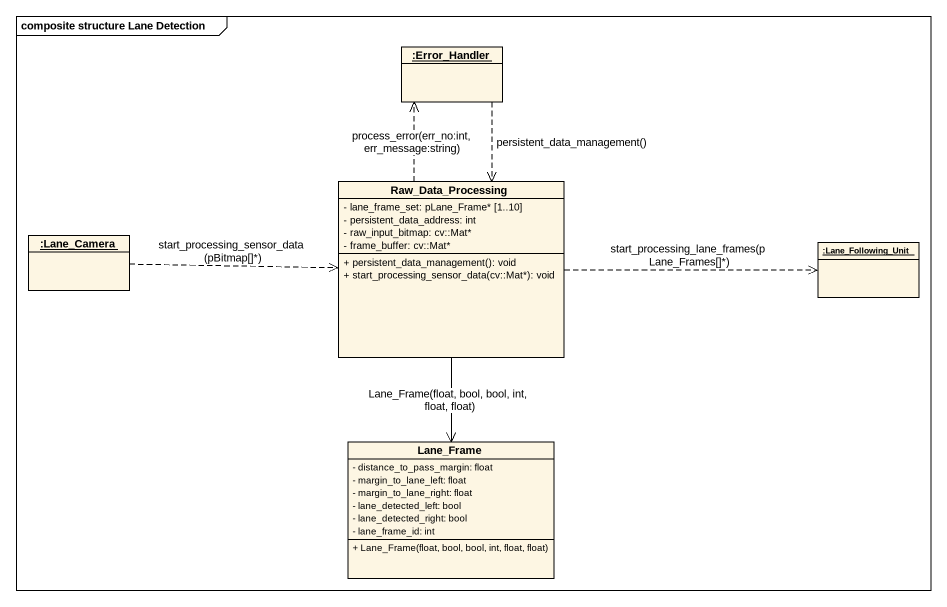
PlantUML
@startuml
mainframe composite structure Lane Detection
hide circle
hide empty members
skinparam classAttributeIconSize 0
object ":Error_Handler" as Error_Handler
class Raw_Data_Processing {
  - lane_frame_set: pLane_Frame* [1..10]
  - persistent_data_address: int
  - raw_input_bitmap: cv::Mat*
  - frame_buffer: cv::Mat*
  + persistent_data_management(): void
  + start_processing_sensor_data(cv::Mat*): void
}
object ":Lane_Camera" as Lane_Camera
object ":Lane_Following_Unit" as Lane_Following_Unit
class Lane_Frame {
  - distance_to_pass_margin: float
  - margin_to_lane_left: float
  - margin_to_lane_right: float
  - lane_detected_left: bool
  - lane_detected_right: bool
  - lane_frame_id: int
  + Lane_Frame(float, bool, bool, int, float, float)
}
Error_Handler ..> Raw_Data_Processing : persistent_data_management()
Raw_Data_Processing .up.> Error_Handler : process_error(err_no:int, err_message:string)
Raw_Data_Processing .right.> Lane_Following_Unit : start_processing_lane_frames(pLane_Frames[]*)
Raw_Data_Processing --> Lane_Frame : Lane_Frame(float, bool, bool, int, float, float)
Lane_Camera .right.> Raw_Data_Processing : start_processing_sensor_data (pBitmap[]*)
@enduml
